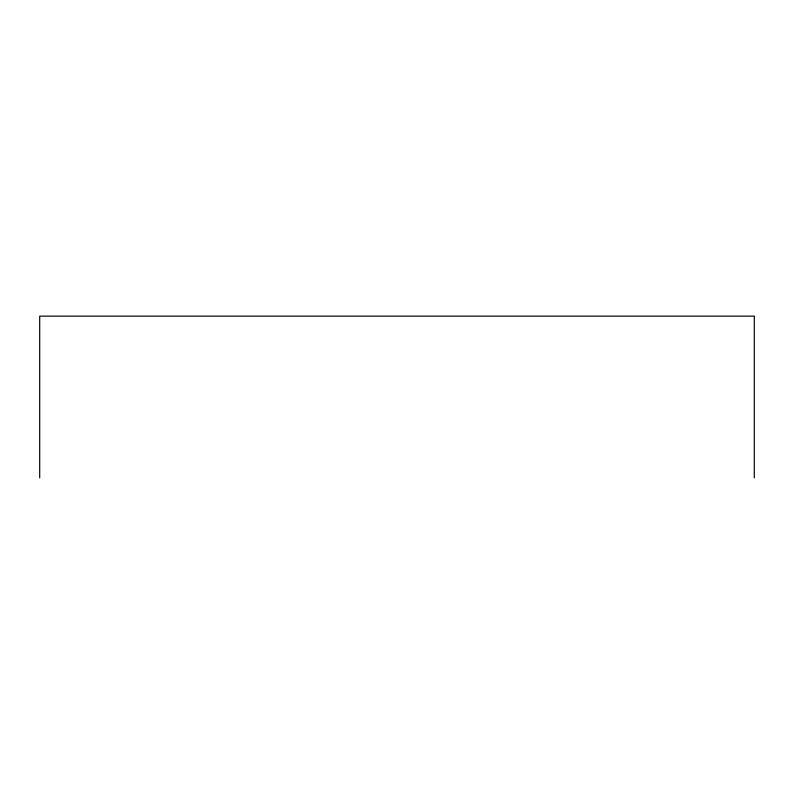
<?xml version="1.0" encoding="UTF-8"?>
<svg xmlns="http://www.w3.org/2000/svg" width="794" height="794" viewBox="0 0 794 794"><rect width="100%" height="100%" fill="white"/><g stroke="black" fill="none" stroke-linecap="round" stroke-linejoin="round"><path stroke-width="1.19" d="M754.3 477.859L754.3 316.141L39.7 316.141L39.7 477.859"/></g></svg>
